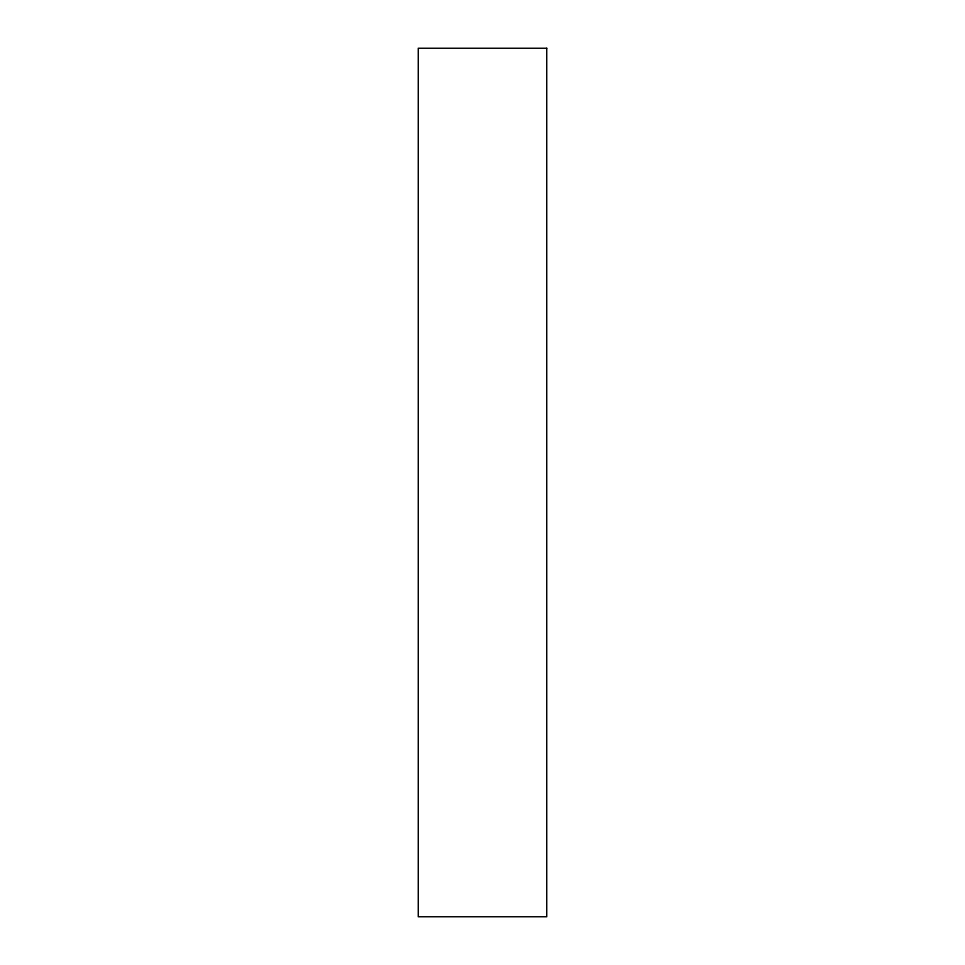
<?xml version="1.0" encoding="UTF-8"?>
<svg xmlns="http://www.w3.org/2000/svg" width="965" height="965" viewBox="0 0 965 965"><rect width="100%" height="100%" fill="white"/><g stroke="black" fill="none" stroke-linecap="round" stroke-linejoin="round"><path stroke-width="1.45" d="M546.733 48.25L418.267 48.25L418.267 916.75L546.733 916.75L546.733 48.25"/></g></svg>
